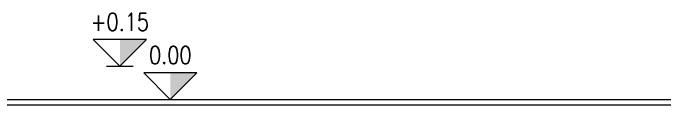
# Model space of a CAD drawing. Header units: inches. Extents: x 35.2 to 43.6, y 7.8 to 21.8.
# Drawn here: x 40.591 to 43.558, y 14.056 to 14.471 of the extents above; entities that cross this region are included whole.
import ezdxf
from ezdxf.enums import TextEntityAlignment as Align

# ---------------------------------------------------------------- set-up
doc = ezdxf.new("R2010")
doc.units = ezdxf.units.IN
doc.header["$MEASUREMENT"] = 0
doc.layers.add('A-SYMB-LVLS', color=4, linetype='Continuous', lineweight=5)
doc.layers.add('Finisdhing', color=40, linetype='Continuous', lineweight=5)
doc.styles.add('ROMANS-TITLE', font='ROMANS.shx', dxfattribs={"width": 0.8})

# ---------------------------------------------------------------- blocks, each defined once
blk = doc.blocks.new('A-LVL_EL-SEC')
at = {"layer": 'A-SYMB-LVLS', "color": 5, "ltscale": 800}
blk.add_line((-150, 0), (150, 0), dxfattribs=at)
at = {"layer": 'A-SYMB-LVLS', "color": 4}
blk.add_lwpolyline([(-300, 300), (0, 0), (300, 300), (-300, 300)], dxfattribs=at)
at = {"layer": 'A-SYMB-LVLS', "color": 9}
blk.add_solid([(0, 300), (300, 300), (0, 0)], dxfattribs=at)
at = {"layer": 'A-SYMB-LVLS', "color": 4, "ltscale": 800, "style": 'ROMANS-TITLE', "width": 0.8}
blk.add_attdef('FLOOR-LEVEL', text='', height=200, dxfattribs=at).set_placement((0, 500), align=Align.MIDDLE)

msp = doc.modelspace()

# ---------------------------------------------------------------- linework, layer by layer
at = {"layer": 'Finisdhing'}
for p, q in [((38.80909, 14.08118), (43.55831, 14.08118)), ((38.80909, 14.05618), (43.55831, 14.05618))]:
    msp.add_line(p, q, dxfattribs=at)

# ---------------------------------------------------------------- block references
at = {"layer": 'A-SYMB-LVLS', "ltscale": 800}
ref = msp.add_blockref('A-LVL_EL-SEC', (41.07249, 14.23118), dxfattribs=dict(at, xscale=0.000400000000372528, yscale=0.000400000000372528, zscale=0.000400000000372528))
ref.add_attrib('FLOOR-LEVEL', '+0.15', dxfattribs={"ltscale": 800, "height": 0.08, "style": 'ROMANS-TITLE', "width": 0.8}).set_placement((41.07249, 14.43118), align=Align.MIDDLE)
ref = msp.add_blockref('A-LVL_EL-SEC', (41.29994, 14.08118), dxfattribs=dict(at, xscale=0.000400000000372528, yscale=0.000400000000372528, zscale=0.000400000000372528))
ref.add_attrib('FLOOR-LEVEL', '0.00', dxfattribs={"ltscale": 800, "height": 0.08, "style": 'ROMANS-TITLE', "width": 0.8}).set_placement((41.29994, 14.28118), align=Align.MIDDLE)

doc.saveas('drawing.dxf')
